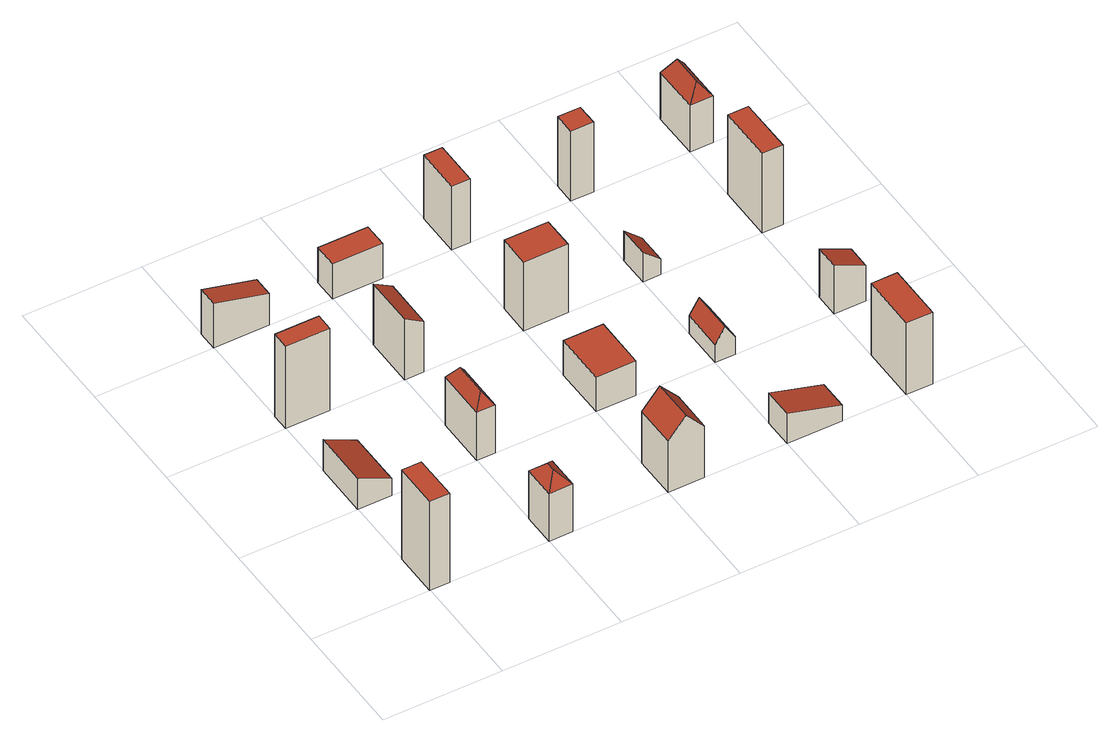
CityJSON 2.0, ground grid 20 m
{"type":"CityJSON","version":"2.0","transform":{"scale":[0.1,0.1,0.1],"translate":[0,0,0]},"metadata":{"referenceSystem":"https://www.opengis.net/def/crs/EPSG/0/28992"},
"CityObjects":{
"building1":{"type":"Building","attributes":{"roofType":"Flat","yearOfConstruction":1969,"function":"Residential","storeysAboveGround":5},"geometry":[{"type":"MultiSurface","lod":"2","boundaries":[[[0,1,2,3]],[[4,5,6,7]],[[2,4,7,3]],[[1,5,4,2]],[[0,6,5,1]],[[3,7,6,0]]],"semantics":{"surfaces":[{"type":"GroundSurface"},{"type":"RoofSurface"},{"type":"WallSurface"}],"values":[0,1,2,2,2,2]}}]},
"building2":{"type":"Building","attributes":{"roofType":"Shed","yearOfConstruction":1976,"function":"Residential","storeysAboveGround":1},"geometry":[{"type":"MultiSurface","lod":"2","boundaries":[[[8,9,10,11]],[[12,13,14,15]],[[11,10,13,12]],[[9,14,13,10]],[[9,8,15,14]],[[8,11,12,15]]],"semantics":{"surfaces":[{"type":"GroundSurface"},{"type":"RoofSurface"},{"type":"WallSurface"}],"values":[0,1,2,2,2,2]}}]},
"building3":{"type":"Building","attributes":{"roofType":"Flat","yearOfConstruction":1965,"function":"Residential","storeysAboveGround":5},"geometry":[{"type":"MultiSurface","lod":"2","boundaries":[[[16,17,18,19]],[[20,21,22,23]],[[18,20,23,19]],[[17,21,20,18]],[[16,22,21,17]],[[19,23,22,16]]],"semantics":{"surfaces":[{"type":"GroundSurface"},{"type":"RoofSurface"},{"type":"WallSurface"}],"values":[0,1,2,2,2,2]}}]},
"building4":{"type":"Building","attributes":{"roofType":"Hipped","yearOfConstruction":1967,"function":"Residential","storeysAboveGround":3},"geometry":[{"type":"MultiSurface","lod":"2","boundaries":[[[24,25,26,27]],[[28,29,30,31]],[[31,32,33,28]],[[30,32,31]],[[33,29,28]],[[26,32,30,27]],[[25,33,32,26]],[[24,29,33,25]],[[27,30,29,24]]],"semantics":{"surfaces":[{"type":"GroundSurface"},{"type":"RoofSurface"},{"type":"WallSurface"}],"values":[0,1,1,1,1,2,2,2,2]}}]},
"building5":{"type":"Building","attributes":{"roofType":"Shed","yearOfConstruction":1990,"function":"Residential","storeysAboveGround":2},"geometry":[{"type":"MultiSurface","lod":"2","boundaries":[[[34,35,36,37]],[[38,39,40,41]],[[37,36,39,38]],[[35,40,39,36]],[[35,34,41,40]],[[34,37,38,41]]],"semantics":{"surfaces":[{"type":"GroundSurface"},{"type":"RoofSurface"},{"type":"WallSurface"}],"values":[0,1,2,2,2,2]}}]},
"building6":{"type":"Building","attributes":{"roofType":"Hipped","yearOfConstruction":1959,"function":"Industrial","storeysAboveGround":3},"geometry":[{"type":"MultiSurface","lod":"2","boundaries":[[[42,43,44,45]],[[46,47,48,49]],[[49,50,51,46]],[[48,50,49]],[[51,47,46]],[[44,50,48,45]],[[43,51,50,44]],[[42,47,51,43]],[[45,48,47,42]]],"semantics":{"surfaces":[{"type":"GroundSurface"},{"type":"RoofSurface"},{"type":"WallSurface"}],"values":[0,1,1,1,1,2,2,2,2]}}]},
"building7":{"type":"Building","attributes":{"roofType":"Shed","yearOfConstruction":1948,"function":"Residential","storeysAboveGround":3},"geometry":[{"type":"MultiSurface","lod":"2","boundaries":[[[52,53,54,55]],[[56,57,58,59]],[[55,54,57,56]],[[53,58,57,54]],[[53,52,59,58]],[[52,55,56,59]]],"semantics":{"surfaces":[{"type":"GroundSurface"},{"type":"RoofSurface"},{"type":"WallSurface"}],"values":[0,1,2,2,2,2]}}]},
"building8":{"type":"Building","attributes":{"roofType":"Flat","yearOfConstruction":2009,"function":"Residential","storeysAboveGround":2},"geometry":[{"type":"MultiSurface","lod":"2","boundaries":[[[60,61,62,63]],[[64,65,66,67]],[[62,64,67,63]],[[61,65,64,62]],[[60,66,65,61]],[[63,67,66,60]]],"semantics":{"surfaces":[{"type":"GroundSurface"},{"type":"RoofSurface"},{"type":"WallSurface"}],"values":[0,1,2,2,2,2]}}]},
"building9":{"type":"Building","attributes":{"roofType":"Gabled","yearOfConstruction":1972,"function":"Residential","storeysAboveGround":3},"geometry":[{"type":"MultiSurface","lod":"2","boundaries":[[[68,69,70,71]],[[72,73,74,75]],[[75,76,77,72]],[[71,70,76,75,74]],[[69,77,76,70]],[[69,68,73,72,77]],[[68,71,74,73]]],"semantics":{"surfaces":[{"type":"GroundSurface"},{"type":"RoofSurface"},{"type":"WallSurface"}],"values":[0,1,1,2,2,2,2]}}]},
"building10":{"type":"Building","attributes":{"roofType":"Flat","yearOfConstruction":1947,"function":"Residential","storeysAboveGround":2},"geometry":[{"type":"MultiSurface","lod":"2","boundaries":[[[78,79,80,81]],[[82,83,84,85]],[[80,82,85,81]],[[79,83,82,80]],[[78,84,83,79]],[[81,85,84,78]]],"semantics":{"surfaces":[{"type":"GroundSurface"},{"type":"RoofSurface"},{"type":"WallSurface"}],"values":[0,1,2,2,2,2]}}]},
"building11":{"type":"Building","attributes":{"roofType":"Flat","yearOfConstruction":1982,"function":"Residential","storeysAboveGround":4},"geometry":[{"type":"MultiSurface","lod":"2","boundaries":[[[86,87,88,89]],[[90,91,92,93]],[[88,90,93,89]],[[87,91,90,88]],[[86,92,91,87]],[[89,93,92,86]]],"semantics":{"surfaces":[{"type":"GroundSurface"},{"type":"RoofSurface"},{"type":"WallSurface"}],"values":[0,1,2,2,2,2]}}]},
"building12":{"type":"Building","attributes":{"roofType":"Flat","yearOfConstruction":1989,"function":"Residential","storeysAboveGround":4},"geometry":[{"type":"MultiSurface","lod":"2","boundaries":[[[94,95,96,97]],[[98,99,100,101]],[[96,98,101,97]],[[95,99,98,96]],[[94,100,99,95]],[[97,101,100,94]]],"semantics":{"surfaces":[{"type":"GroundSurface"},{"type":"RoofSurface"},{"type":"WallSurface"}],"values":[0,1,2,2,2,2]}}]},
"building13":{"type":"Building","attributes":{"roofType":"Shed","yearOfConstruction":1976,"function":"Residential","storeysAboveGround":1},"geometry":[{"type":"MultiSurface","lod":"2","boundaries":[[[102,103,104,105]],[[106,107,108,109]],[[105,104,107,106]],[[103,108,107,104]],[[103,102,109,108]],[[102,105,106,109]]],"semantics":{"surfaces":[{"type":"GroundSurface"},{"type":"RoofSurface"},{"type":"WallSurface"}],"values":[0,1,2,2,2,2]}}]},
"building14":{"type":"Building","attributes":{"roofType":"Gabled","yearOfConstruction":1974,"function":"Residential","storeysAboveGround":1},"geometry":[{"type":"MultiSurface","lod":"2","boundaries":[[[110,111,112,113]],[[114,115,116,117]],[[117,118,119,114]],[[113,112,118,117,116]],[[111,119,118,112]],[[111,110,115,114,119]],[[110,113,116,115]]],"semantics":{"surfaces":[{"type":"GroundSurface"},{"type":"RoofSurface"},{"type":"WallSurface"}],"values":[0,1,1,2,2,2,2]}}]},
"building15":{"type":"Building","attributes":{"roofType":"Shed","yearOfConstruction":1972,"function":"Residential","storeysAboveGround":1},"geometry":[{"type":"MultiSurface","lod":"2","boundaries":[[[120,121,122,123]],[[124,125,126,127]],[[123,122,125,124]],[[121,126,125,122]],[[121,120,127,126]],[[120,123,124,127]]],"semantics":{"surfaces":[{"type":"GroundSurface"},{"type":"RoofSurface"},{"type":"WallSurface"}],"values":[0,1,2,2,2,2]}}]},
"building16":{"type":"Building","attributes":{"roofType":"Flat","yearOfConstruction":1966,"function":"Residential","storeysAboveGround":4},"geometry":[{"type":"MultiSurface","lod":"2","boundaries":[[[128,129,130,131]],[[132,133,134,135]],[[130,132,135,131]],[[129,133,132,130]],[[128,134,133,129]],[[131,135,134,128]]],"semantics":{"surfaces":[{"type":"GroundSurface"},{"type":"RoofSurface"},{"type":"WallSurface"}],"values":[0,1,2,2,2,2]}}]},
"building17":{"type":"Building","attributes":{"roofType":"Flat","yearOfConstruction":1998,"function":"Residential","storeysAboveGround":4},"geometry":[{"type":"MultiSurface","lod":"2","boundaries":[[[136,137,138,139]],[[140,141,142,143]],[[138,140,143,139]],[[137,141,140,138]],[[136,142,141,137]],[[139,143,142,136]]],"semantics":{"surfaces":[{"type":"GroundSurface"},{"type":"RoofSurface"},{"type":"WallSurface"}],"values":[0,1,2,2,2,2]}}]},
"building18":{"type":"Building","attributes":{"roofType":"Shed","yearOfConstruction":1952,"function":"Industrial","storeysAboveGround":2},"geometry":[{"type":"MultiSurface","lod":"2","boundaries":[[[144,145,146,147]],[[148,149,150,151]],[[147,146,149,148]],[[145,150,149,146]],[[145,144,151,150]],[[144,147,148,151]]],"semantics":{"surfaces":[{"type":"GroundSurface"},{"type":"RoofSurface"},{"type":"WallSurface"}],"values":[0,1,2,2,2,2]}}]},
"building19":{"type":"Building","attributes":{"roofType":"Flat","yearOfConstruction":1966,"function":"Industrial","storeysAboveGround":5},"geometry":[{"type":"MultiSurface","lod":"2","boundaries":[[[152,153,154,155]],[[156,157,158,159]],[[154,156,159,155]],[[153,157,156,154]],[[152,158,157,153]],[[155,159,158,152]]],"semantics":{"surfaces":[{"type":"GroundSurface"},{"type":"RoofSurface"},{"type":"WallSurface"}],"values":[0,1,2,2,2,2]}}]},
"building20":{"type":"Building","attributes":{"roofType":"Hipped","yearOfConstruction":1998,"function":"Industrial","storeysAboveGround":3},"geometry":[{"type":"MultiSurface","lod":"2","boundaries":[[[160,161,162,163]],[[164,165,166,167]],[[167,168,169,164]],[[166,168,167]],[[169,165,164]],[[162,168,166,163]],[[161,169,168,162]],[[160,165,169,161]],[[163,166,165,160]]],"semantics":{"surfaces":[{"type":"GroundSurface"},{"type":"RoofSurface"},{"type":"WallSurface"}],"values":[0,1,1,1,1,2,2,2,2]}}]}
},
"vertices":[
[0,78,0],[33,78,0],[33,0,0],[0,0,0],[33,0,174],[33,78,174],[0,78,174],[0,0,174],
[0,296,0],[57,296,0],[57,200,0],[0,200,0],[0,200,61],[57,200,33],[57,296,33],[0,296,61],
[0,430,0],[74,430,0],[74,400,0],[0,400,0],[74,400,161],[74,430,161],[0,430,161],[0,400,161],
[200,57,0],[240,57,0],[240,0,0],[200,0,0],[220,36,114],[200,57,93],[200,0,93],[220,21,114],[240,0,93],[240,57,93],
[0,634,0],[93,634,0],[93,600,0],[0,600,0],[0,600,87],[93,600,62],[93,634,62],[0,634,87],
[200,288,0],[231,288,0],[231,200,0],[200,200,0],[216,273,117],[200,288,94],[200,200,94],[216,216,117],[231,200,94],[231,288,94],
[200,487,0],[232,487,0],[232,400,0],[200,400,0],[200,400,119],[232,400,99],[232,487,99],[200,487,119],
[200,641,0],[284,641,0],[284,600,0],[200,600,0],[284,600,68],[284,641,68],[200,641,68],[200,600,68],
[400,73,0],[461,73,0],[461,0,0],[400,0,0],[430,73,136],[400,73,101],[400,0,101],[430,0,136],[461,0,101],[461,73,101],
[400,291,0],[467,291,0],[467,200,0],[400,200,0],[467,200,67],[467,291,67],[400,291,67],[400,200,67],
[400,455,0],[474,455,0],[474,400,0],[400,400,0],[474,400,134],[474,455,134],[400,455,134],[400,400,134],
[400,678,0],[431,678,0],[431,600,0],[400,600,0],[431,600,124],[431,678,124],[400,678,124],[400,600,124],
[600,51,0],[692,51,0],[692,0,0],[600,0,0],[600,0,59],[692,0,31],[692,51,31],[600,51,59],
[600,272,0],[634,272,0],[634,200,0],[600,200,0],[617,272,63],[600,272,35],[600,200,35],[617,200,63],[634,200,35],[634,272,35],
[600,453,0],[630,453,0],[630,400,0],[600,400,0],[600,400,58],[630,400,30],[630,453,30],[600,453,58],
[600,637,0],[638,637,0],[638,600,0],[600,600,0],[638,600,136],[638,637,136],[600,637,136],[600,600,136],
[800,98,0],[844,98,0],[844,0,0],[800,0,0],[844,0,140],[844,98,140],[800,98,140],[800,0,140],
[800,241,0],[853,241,0],[853,200,0],[800,200,0],[800,200,94],[853,200,69],[853,241,69],[800,241,94],
[800,496,0],[835,496,0],[835,400,0],[800,400,0],[835,400,155],[835,496,155],[800,496,155],[800,400,155],
[800,682,0],[839,682,0],[839,600,0],[800,600,0],[820,668,119],[800,682,91],[800,600,91],[820,614,119],[839,600,91],[839,682,91]
]}
